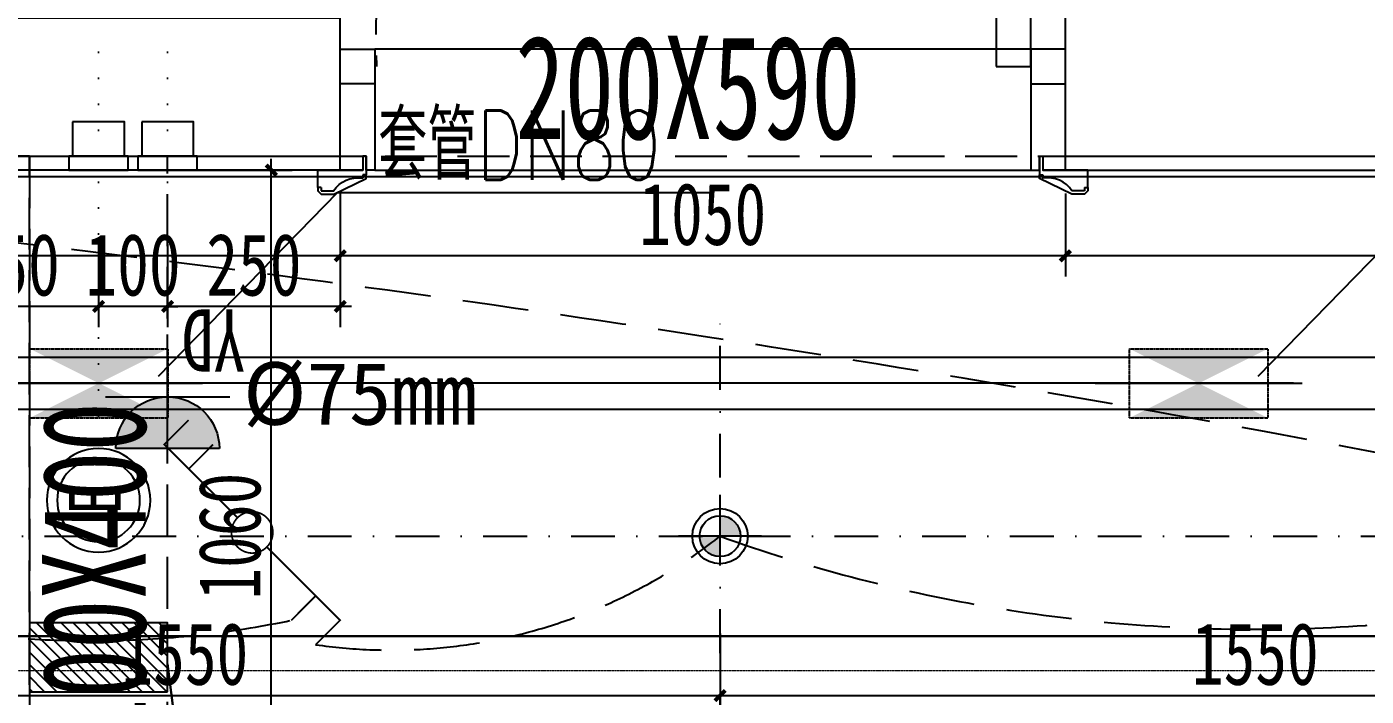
# Model space of a CAD drawing. Header units: millimetres. Extents: x -297 to 39764, y -29258 to 20315.
# Drawn here: x 16658 to 18598, y -22324 to -21355 of the extents above; entities that cross this region are included whole.
import ezdxf
from ezdxf.enums import TextEntityAlignment as Align

# ---------------------------------------------------------------- set-up
doc = ezdxf.new("R2010")
doc.units = ezdxf.units.MM
for name, pattern in [('__DASH', [0.35, 0.25, -0.1]), ('CENTER2', [1.125, 0.75, -0.125, 0.125, -0.125]), ('DASH', [0.35, 0.25, -0.1]), ('DASHDOT', [1, 0.5, -0.25, 0, -0.25]), ('DASHDOT2', [12.7, 6.35, -3.175, 0, -3.175]), ('DOT2', [0.125, 0, -0.125]), ('HIDDEN', [9.525, 6.35, -3.175]), ('HIDDEN2', [0.1875, 0.125, -0.0625])]:
    doc.linetypes.add(name, pattern=pattern)
doc.layers.get('Defpoints').update_dxf_attribs({"color": 250})
for name, color, linetype in [('.-P平面尺寸', 30, 'DASH'), ('.-P建筑梁位', 4, 'Continuous'), ('.P-墙体尺寸标注', 252, 'Continuous'), ('.p-灯具连线', 6, 'Continuous'), ('.P-装饰轮廓', 180, 'Continuous'), ('.P-门', 4, 'Continuous'), ('.P-门套', 141, 'Continuous'), ('.PC-天花灯具', 203, 'Continuous'), ('.PC-天花造型', 163, 'Continuous'), ('.PC-灯具尺寸标注', 252, 'Continuous'), ('.PC-综合天花虚线层', 14, 'DASHDOT2'), ('.ZD-强电开关', 183, 'Continuous'), ('.ZD-强电插座', 43, 'Continuous'), ('.ZD-插座标注', 252, 'Continuous'), ('.ZD-插座虚线层', 214, 'DASH'), ('.ZT-空调.检修口', 52, 'Continuous'), ('0-设备', 1, 'Continuous'), ('A-Wall', 2, 'Continuous'), ('A-索引', 57, 'Continuous'), ('DUCT-新风中心线', 5, 'CENTER2'), ('DUCT-新风标注', 3, 'Continuous'), ('DUCT-新风管', 3, 'Continuous'), ('留孔', 1, 'Continuous'), ('空调套管', 1, 'Continuous')]:
    doc.layers.add(name, color=color, linetype=linetype)
doc.layers.add('ACS_DLJ_LNSG', color=4, linetype='DASHDOT', lineweight=20)
doc.layers.add('ACS_DLJ_QYG', color=1, linetype='Continuous', lineweight=30)
doc.styles.add('GOA_01_thin_0.75', font='romans.shx', dxfattribs={"width": 0.75, "bigfont": 'hzdx.shx'})
doc.styles.add('HZTXT', font='')
doc.styles.add('宋体', font='', dxfattribs={"width": 0.7, "height": 5})
doc.styles.add('文字样式', font='', dxfattribs={"width": 0.75})
doc.styles.get('HZTXT').set_extended_font_data('SimSun')
doc.styles.get('宋体').set_extended_font_data('SimSun')
doc.styles.get('文字样式').set_extended_font_data('SimSun')
doc.dimstyles.new('西安1-40（内部尺寸）', dxfattribs={"dimscale": 30, "dimtxt": 3, "dimasz": 0.5, "dimexe": 1, "dimexo": 1, "dimgap": 0.5, "dimtad": 1, "dimdec": 0, "dimrnd": 5, "dimtxsty": '文字样式', "dimblk": 'ARCHTICK', "dimcen": 1, "dimdle": 0.55, "dimclrd": 252, "dimclre": 252, "dimclrt": 30, "dimadec": 0, "dimazin": 0, "dimtfac": 1, "dimtdec": 0, "dimtix": 1, "dimtmove": 2, "dimatfit": 3, "dimfxl": 5, "dimfxlon": 1, "dimarcsym": 0})

# ---------------------------------------------------------------- blocks, each defined once
blk = doc.blocks.new('A$C303A7B2C')
at = {"layer": '.P-门套', "ltscale": 300}
for p, q in [((-60, 25), (-65, 25)), ((-65, 25), (-65, 0)), ((-60, 25), (-60, 30)), ((-60, 30), (-42, 30)), ((-65, 0), (0, 0)), ((0, 7), (0, 11.4)), ((5, 7), (0, 7)), ((0, -20), (0, 0)), ((5, -20), (5, 7)), ((5, -20), (0, -20))]:
    blk.add_line(p, q, dxfattribs=at)
for centre, radius, start, end in [((-7.7, 52.1), 40.8, 212.7332, 280.031), ((-0.5, 11.4), 0.5, 0, 100.031)]:
    blk.add_arc(centre, radius, start, end, dxfattribs=at)
at = {"layer": 'A-索引', "color": 5}
blk.add_lwpolyline([(-65, 25), (-65, 30), (-60, 35), (-42, 35), (5, 12), (5, 7)], dxfattribs=at)
blk = doc.blocks.new('_ArchTick')
at = {"color": 0, "linetype": 'ByBlock', "const_width": 0.4}
blk.add_lwpolyline([(-0.5, -0.5), (0.5, 0.5)], dxfattribs=at)
blk = doc.blocks.new('*D158')
at = {"layer": '.-P平面尺寸', "color": 252, "linetype": 'ByBlock', "lineweight": -2, "transparency": 16777216}
for p, q in [((17012.1, -22638.6), (17012.1, -21545.6)), ((16862.1, -21562.1), (17042.1, -21562.1)), ((16876.6, -22622.1), (17042.1, -22622.1))]:
    blk.add_line(p, q, dxfattribs=at)
at = {"layer": 'Defpoints', "color": 0, "linetype": 'ByBlock', "transparency": 16777216}
for p in [(16635.3, -21562.1), (17012.1, -21562.1), (16846.6, -22622.1)]:
    blk.add_point(p, dxfattribs=at)
at = {"layer": '.-P平面尺寸', "color": 252, "linetype": 'ByBlock', "lineweight": -2, "transparency": 16777216, "xscale": 15, "yscale": 15, "zscale": 15}
for p, rotation in [((17012.1, -21562.1), 90), ((17012.1, -22622.1), 270)]:
    blk.add_blockref('_ArchTick', p, dxfattribs=dict(at, rotation=rotation))
at = {"layer": '.-P平面尺寸', "color": 30, "linetype": 'ByBlock', "transparency": 16777216, "insert": (16952.1, -22092.1), "char_height": 90, "attachment_point": 5, "rotation": 90, "style": '文字样式'}
blk.add_mtext('1060', dxfattribs=at)
blk = doc.blocks.new('A$Cd2e37dc6')
at = {"layer": '.-P建筑梁位', "color": 4, "linetype": 'DASH', "ltscale": 300}
for p, q in [((9700, 6478.4), (9700, 7978.4)), ((9900, 7978.4), (11400, 7978.4)), ((9900, 6378.4), (9900, 7978.4))]:
    blk.add_line(p, q, dxfattribs=at)
for points in [[(8700, 7978.4), (9700, 7978.4), (9700, 3078.4), (3900, 3078.4), (3900, 7878.4), (3900, 10878.4), (8700, 10878.4), (8700, 7978.4)], [(9700, 7978.4), (9500, 7978.4)]]:
    blk.add_lwpolyline(points, dxfattribs=at)
at = {"layer": '.-P建筑梁位', "color": 250, "linetype": 'DASH', "ltscale": 300, "style": '宋体', "width": 0.7}
blk.add_text('200X590', height=150, dxfattribs=at).set_placement((10403.6, 8003.2, 0))
blk.add_text('200X400', height=150, rotation=90, dxfattribs=at).set_placement((9868.2, 7122.3))
blk = doc.blocks.new('防眩光射灯')
h = blk.add_hatch(color=256)
h.dxf.hatch_style = 1
h.paths.add_polyline_path([(29.6, 0, 0.414214), (0, 29.6), (0, 0)])
h.paths.add_polyline_path([(0, 0), (-29.6, 0, 0.414214), (0, -29.6)])
for p, q in [((0, 40), (0, -60)), ((-60, 0), (60, 0))]:
    blk.add_line(p, q)
blk.add_lwpolyline([(0, 112, 0, 50, 0), (0, 87.2, 0, 0, 0), (0, 40, 0, 0, 0)], format="xyseb")
blk.add_circle((0, 0), 40)
at = {"color": 250}
blk.add_circle((0, 0), 29.6, dxfattribs=at)
blk = doc.blocks.new('retrrrrrrrr')
at = {"layer": '空调套管'}
h = blk.add_hatch(dxfattribs=at)
h.set_pattern_fill('ANSI31', color=250, scale=100, angle=90)
h.set_pattern_definition([(135, (-129152.384, -28190.931), (-8.8388348, -8.8388348), [])])
h.paths.add_polyline_path([(-82405.41381, 12755.84008), (-82605.41381, 12755.84008), (-82605.41381, 12655.84008), (-82405.41381, 12655.84008)])
at = {"layer": '0-设备', "color": 250}
for p, q in [((-82418.57176, 13112.57857, 3000), (-82159.29232, 13378.78637, 3000)), ((-82159.29232, 13378.78637, 3000), (-81614.76762, 13378.78637, 3000)), ((-80825.96866, 13112.57857, 3000), (-80566.68921, 13378.78637, 3000))]:
    blk.add_line(p, q, dxfattribs=at)
at = {"layer": 'ACS_DLJ_LNSG', "color": 250}
blk.add_line((-79593.71207, 12686.13771), (-82662.55966, 12686.13771), dxfattribs=at)
at = {"layer": 'ACS_DLJ_QYG', "color": 250}
blk.add_line((-83056.56299, 12736.13771), (-79539.27202, 12736.13771), dxfattribs=at)
at = {"layer": 'DUCT-新风中心线', "color": 250}
blk.add_line((-80774.95105, 13102.40174), (-83461.28, 13102.40174), dxfattribs=at)
at = {"layer": 'DUCT-新风管', "color": 250}
for p, q in [((-79974.95105, 13139.90174), (-83461.28, 13139.90174)), ((-83461.28, 13064.90174), (-79974.95105, 13064.90174))]:
    blk.add_line(p, q, dxfattribs=at)
at = {"layer": '留孔', "color": 250, "linetype": 'HIDDEN2', "ltscale": 0.5}
for p, q in [((-82604.90318, 13152.40175, 3000), (-82404.90318, 13152.40174, 3000)), ((-82604.90318, 13052.40175, 3000), (-82604.90318, 13152.40175, 3000)), ((-82404.90318, 13152.40174, 3000), (-82404.90318, 13052.40174, 3000)), ((-81012.30008, 13152.40175, 3000), (-80812.30008, 13152.40174, 3000)), ((-81012.30008, 13052.40175, 3000), (-81012.30008, 13152.40175, 3000)), ((-80812.30008, 13152.40174, 3000), (-80812.30008, 13052.40174, 3000)), ((-82604.90318, 13052.40175, 3000), (-82404.90318, 13052.40174, 3000)), ((-81012.30008, 13052.40175, 3000), (-80812.30008, 13052.40174, 3000))]:
    blk.add_line(p, q, dxfattribs=at)
at = {"layer": '留孔', "color": 250}
for p, q in [((-82654.90318, 13102.40175, 3000), (-82354.90318, 13102.40174, 3000)), ((-81062.30008, 13102.40175, 3000), (-80762.30008, 13102.40174, 3000))]:
    blk.add_line(p, q, dxfattribs=at)
at = {"layer": '留孔', "color": 250, "linetype": 'HIDDEN2', "ltscale": 0.5}
for points in [[(-82604.90318, 13052.40175, 3000), (-82404.90318, 13052.40174, 3000), (-82404.90318, 13152.40174, 3000), (-82604.90318, 13152.40175, 3000)], [(-81012.30008, 13052.40175, 3000), (-80812.30008, 13052.40174, 3000), (-80812.30008, 13152.40174, 3000), (-81012.30008, 13152.40175, 3000)]]:
    blk.add_solid(points, dxfattribs=at)
at = {"layer": '空调套管', "color": 250}
blk.add_lwpolyline([(-82405.41381, 12655.84008), (-82405.41381, 12755.84008), (-82605.41381, 12755.84008), (-82605.41381, 12655.84008)], close=True, dxfattribs=at)
blk.add_lwpolyline([(-82405.41381, 12696.13772), (-82359.58455, 12337.54658), (-82405.41381, 12696.13771)], dxfattribs=at)
at = {"layer": '0-设备', "color": 250, "insert": (-82100.53699, 13497.13502, 3000), "char_height": 100, "width": 597.1388019, "attachment_point": 1, "style": 'GOA_01_thin_0.75'}
blk.add_mtext('套管DN80', dxfattribs=at)
at = {"layer": 'DUCT-新风标注', "color": 250, "style": 'HZTXT'}
blk.add_text('%%C75mm', height=90.632911, dxfattribs=at).set_placement((-82296.09021, 13042.40174, 3000))
blk = doc.blocks.new('*D685')
at = {"layer": '.P-墙体尺寸标注', "color": 252, "linetype": 'ByBlock', "lineweight": -2, "transparency": 16777216}
for p, q in [((18161.9, -21596.2), (18161.9, -21716.2)), ((19761.9, -21596.2), (19761.9, -21716.2)), ((19778.4, -21686.2), (18145.4, -21686.2))]:
    blk.add_line(p, q, dxfattribs=at)
at = {"layer": 'Defpoints', "color": 0, "linetype": 'ByBlock', "transparency": 16777216}
for p in [(18161.9, -21542.1), (19761.9, -21542.1), (18161.9, -21686.2)]:
    blk.add_point(p, dxfattribs=at)
at = {"layer": '.P-墙体尺寸标注', "color": 252, "linetype": 'ByBlock', "lineweight": -2, "transparency": 16777216, "xscale": 15, "yscale": 15, "zscale": 15, "rotation": 180}
blk.add_blockref('_ArchTick', (18161.9, -21686.2), dxfattribs=at)
at = {"layer": '.P-墙体尺寸标注', "color": 252, "linetype": 'ByBlock', "lineweight": -2, "transparency": 16777216, "xscale": 15, "yscale": 15, "zscale": 15}
blk.add_blockref('_ArchTick', (19761.9, -21686.2), dxfattribs=at)
at = {"layer": '.P-墙体尺寸标注', "color": 30, "linetype": 'ByBlock', "transparency": 16777216, "insert": (18961.9, -21626.2), "char_height": 90, "attachment_point": 5, "style": '文字样式'}
blk.add_mtext('1600', dxfattribs=at)
blk = doc.blocks.new('*D686')
at = {"layer": '.P-墙体尺寸标注', "color": 252, "linetype": 'ByBlock', "lineweight": -2, "transparency": 16777216}
for p, q in [((17111.9, -21596.2), (17111.9, -21716.2)), ((18161.9, -21596.2), (18161.9, -21716.2)), ((18178.4, -21686.2), (17095.4, -21686.2))]:
    blk.add_line(p, q, dxfattribs=at)
at = {"layer": 'Defpoints', "color": 0, "linetype": 'ByBlock', "transparency": 16777216}
for p in [(17111.9, -21542.1, 0), (18161.9, -21542.1), (17111.9, -21686.2)]:
    blk.add_point(p, dxfattribs=at)
at = {"layer": '.P-墙体尺寸标注', "color": 252, "linetype": 'ByBlock', "lineweight": -2, "transparency": 16777216, "xscale": 15, "yscale": 15, "zscale": 15, "rotation": 180}
blk.add_blockref('_ArchTick', (17111.9, -21686.2), dxfattribs=at)
at = {"layer": '.P-墙体尺寸标注', "color": 252, "linetype": 'ByBlock', "lineweight": -2, "transparency": 16777216, "xscale": 15, "yscale": 15, "zscale": 15}
blk.add_blockref('_ArchTick', (18161.9, -21686.2), dxfattribs=at)
at = {"layer": '.P-墙体尺寸标注', "color": 30, "linetype": 'ByBlock', "transparency": 16777216, "insert": (17636.9, -21626.2), "char_height": 90, "attachment_point": 5, "style": '文字样式'}
blk.add_mtext('1050', dxfattribs=at)
blk = doc.blocks.new('*D687')
at = {"layer": '.P-墙体尺寸标注', "color": 252, "linetype": 'ByBlock', "lineweight": -2, "transparency": 16777216}
for p, q in [((15661.9, -21596.2), (15661.9, -21716.2)), ((17111.9, -21596.2), (17111.9, -21716.2)), ((17128.4, -21686.2), (15645.4, -21686.2))]:
    blk.add_line(p, q, dxfattribs=at)
at = {"layer": 'Defpoints', "color": 0, "linetype": 'ByBlock', "transparency": 16777216}
for p in [(15661.9, -21542.1, 0), (17111.9, -21542.1, 0), (15661.9, -21686.2)]:
    blk.add_point(p, dxfattribs=at)
at = {"layer": '.P-墙体尺寸标注', "color": 252, "linetype": 'ByBlock', "lineweight": -2, "transparency": 16777216, "xscale": 15, "yscale": 15, "zscale": 15, "rotation": 180}
blk.add_blockref('_ArchTick', (15661.9, -21686.2), dxfattribs=at)
at = {"layer": '.P-墙体尺寸标注', "color": 252, "linetype": 'ByBlock', "lineweight": -2, "transparency": 16777216, "xscale": 15, "yscale": 15, "zscale": 15}
blk.add_blockref('_ArchTick', (17111.9, -21686.2), dxfattribs=at)
at = {"layer": '.P-墙体尺寸标注', "color": 30, "linetype": 'ByBlock', "transparency": 16777216, "insert": (16386.9, -21626.2), "char_height": 90, "attachment_point": 5, "style": '文字样式'}
blk.add_mtext('1450', dxfattribs=at)
blk = doc.blocks.new('*D909')
at = {"layer": '.PC-灯具尺寸标注', "color": 252, "linetype": 'ByBlock', "lineweight": -2, "transparency": 16777216}
for p, q in [((16111.9, -22233), (16111.9, -22353)), ((17661.9, -22233), (17661.9, -22353)), ((16095.4, -22323), (17678.4, -22323))]:
    blk.add_line(p, q, dxfattribs=at)
at = {"layer": 'Defpoints', "color": 0, "linetype": 'ByBlock', "transparency": 16777216}
for p in [(16111.9, -22092.1), (17661.9, -22092.1), (17661.9, -22323)]:
    blk.add_point(p, dxfattribs=at)
at = {"layer": '.PC-灯具尺寸标注', "color": 252, "linetype": 'ByBlock', "lineweight": -2, "transparency": 16777216, "xscale": 15, "yscale": 15, "zscale": 15, "rotation": 180}
blk.add_blockref('_ArchTick', (16111.9, -22323), dxfattribs=at)
at = {"layer": '.PC-灯具尺寸标注', "color": 252, "linetype": 'ByBlock', "lineweight": -2, "transparency": 16777216, "xscale": 15, "yscale": 15, "zscale": 15}
blk.add_blockref('_ArchTick', (17661.9, -22323), dxfattribs=at)
at = {"layer": '.PC-灯具尺寸标注', "color": 30, "linetype": 'ByBlock', "transparency": 16777216, "insert": (16886.9, -22263), "char_height": 90, "attachment_point": 5, "style": '文字样式'}
blk.add_mtext('1550', dxfattribs=at)
blk = doc.blocks.new('*D910')
at = {"layer": '.PC-灯具尺寸标注', "color": 252, "linetype": 'ByBlock', "lineweight": -2, "transparency": 16777216}
for p, q in [((17661.9, -22233), (17661.9, -22353)), ((19211.9, -22233), (19211.9, -22353)), ((17645.4, -22323), (19228.4, -22323))]:
    blk.add_line(p, q, dxfattribs=at)
at = {"layer": 'Defpoints', "color": 0, "linetype": 'ByBlock', "transparency": 16777216}
for p in [(17661.9, -22092.1), (19211.9, -22092.1), (19211.9, -22323)]:
    blk.add_point(p, dxfattribs=at)
at = {"layer": '.PC-灯具尺寸标注', "color": 252, "linetype": 'ByBlock', "lineweight": -2, "transparency": 16777216, "xscale": 15, "yscale": 15, "zscale": 15, "rotation": 180}
blk.add_blockref('_ArchTick', (17661.9, -22323), dxfattribs=at)
at = {"layer": '.PC-灯具尺寸标注', "color": 252, "linetype": 'ByBlock', "lineweight": -2, "transparency": 16777216, "xscale": 15, "yscale": 15, "zscale": 15}
blk.add_blockref('_ArchTick', (19211.9, -22323), dxfattribs=at)
at = {"layer": '.PC-灯具尺寸标注', "color": 30, "linetype": 'ByBlock', "transparency": 16777216, "insert": (18436.9, -22263), "char_height": 90, "attachment_point": 5, "style": '文字样式'}
blk.add_mtext('1550', dxfattribs=at)
blk = doc.blocks.new('墙面强电插座')
at = {"linetype": 'ByBlock'}
h = blk.add_hatch(color=256, dxfattribs=at)
h.dxf.hatch_style = 1
h.paths.add_polyline_path([(0, 120, 0.414214), (100, 220), (0, 220)])
h.paths.add_polyline_path([(0, 220), (-100, 220, 0.414214), (0, 120)])
blk.add_line((100, 220), (-100, 220), dxfattribs=at)
for p, q in [((0, 220), (0, 0)), ((-120, 120), (120, 120))]:
    blk.add_line(p, q)
at = {"const_width": 2}
for points in [[(0, 0), (0, 220)], [(-120, 120), (120, 120)]]:
    blk.add_lwpolyline(points, dxfattribs=at)
at = {"linetype": 'ByBlock'}
blk.add_arc((0, 220), 100, 180, 0, dxfattribs=at)
blk = doc.blocks.new('夜灯插座')
at = {"layer": '.ZD-强电插座', "xscale": -0.75, "yscale": 0.75, "zscale": 0.75}
blk.add_blockref('墙面强电插座', (240618.7, 62241.5), dxfattribs=at)
at = {"layer": '.ZD-强电插座', "style": '文字样式', "width": 0.75}
blk.add_attdef('YD', (240644, 62232.5), '', height=90, dxfattribs=at)
blk = doc.blocks.new('2312')
at = {"layer": '.ZD-强电开关', "color": 6, "linetype": 'ByBlock', "ltscale": 0.1}
for points in [[(-50, 43), (-50, -43), (-70, -43), (-70, 43)], [(0, -37.5), (-50, -37.5), (-50, 37.5), (0, 37.5)]]:
    blk.add_lwpolyline(points, close=True, dxfattribs=at)
blk = doc.blocks.new('出门按钮')
at = {"linetype": 'ByBlock'}
blk.add_circle((0, 25), 100, dxfattribs=at)
at = {"color": 251, "linetype": 'ByBlock'}
blk.add_circle((0, 25), 80, dxfattribs=at)
at = {"linetype": 'ByBlock', "style": '文字样式'}
blk.add_attdef('E', (-38.6, -56.1), '', height=120, dxfattribs=at)
blk = doc.blocks.new('DHXBHXA$C77BD43D8')
at = {"const_width": 2.5}
for points in [[(-21.2, -21.2, -1), (21.2, 21.2), (127.3, 127.3), (162.6, 91.9)], [(21.2, 21.2, -1), (-21.2, -21.2), (-127.3, -127.3), (-162.6, -91.9)]]:
    blk.add_lwpolyline(points, format="xyb", dxfattribs=at)
for points in [[(91.9, 91.9), (127.3, 56.6)], [(-91.9, -91.9), (-127.3, -56.6)]]:
    blk.add_lwpolyline(points, dxfattribs=at)
blk = doc.blocks.new('*D916')
at = {"layer": '.ZD-插座标注', "color": 252, "linetype": 'ByBlock', "lineweight": -2, "transparency": 16777216}
for p, q in [((16861.9, -21669.5), (16861.9, -21789.5)), ((17111.9, -21669.5), (17111.9, -21789.5)), ((17128.4, -21759.5), (16845.4, -21759.5))]:
    blk.add_line(p, q, dxfattribs=at)
at = {"layer": 'Defpoints', "color": 0, "linetype": 'ByBlock', "transparency": 16777216}
for p in [(16861.9, -21582.3, 0), (17111.9, -21582.3, 0), (16861.9, -21759.5)]:
    blk.add_point(p, dxfattribs=at)
at = {"layer": '.ZD-插座标注', "color": 252, "linetype": 'ByBlock', "lineweight": -2, "transparency": 16777216, "xscale": 15, "yscale": 15, "zscale": 15, "rotation": 180}
blk.add_blockref('_ArchTick', (16861.9, -21759.5), dxfattribs=at)
at = {"layer": '.ZD-插座标注', "color": 252, "linetype": 'ByBlock', "lineweight": -2, "transparency": 16777216, "xscale": 15, "yscale": 15, "zscale": 15}
blk.add_blockref('_ArchTick', (17111.9, -21759.5), dxfattribs=at)
at = {"layer": '.ZD-插座标注', "color": 30, "linetype": 'ByBlock', "transparency": 16777216, "insert": (16986.9, -21699.5), "char_height": 90, "attachment_point": 5, "style": '文字样式'}
blk.add_mtext('250', dxfattribs=at)
blk = doc.blocks.new('*D917')
at = {"layer": '.ZD-插座标注', "color": 252, "linetype": 'ByBlock', "lineweight": -2, "transparency": 16777216}
for p, q in [((16761.9, -21669.5), (16761.9, -21789.5)), ((16861.9, -21669.5), (16861.9, -21789.5)), ((16761.9, -21759.5), (16746.9, -21759.5)), ((16861.9, -21759.5), (16761.9, -21759.5)), ((16861.9, -21759.5), (16876.9, -21759.5))]:
    blk.add_line(p, q, dxfattribs=at)
at = {"layer": 'Defpoints', "color": 0, "linetype": 'ByBlock', "transparency": 16777216}
for p in [(16761.9, -21582.3, 0), (16861.9, -21582.3, 0), (16761.9, -21759.5)]:
    blk.add_point(p, dxfattribs=at)
at = {"layer": '.ZD-插座标注', "color": 252, "linetype": 'ByBlock', "lineweight": -2, "transparency": 16777216, "xscale": 15, "yscale": 15, "zscale": 15}
blk.add_blockref('_ArchTick', (16761.9, -21759.5), dxfattribs=at)
at = {"layer": '.ZD-插座标注', "color": 252, "linetype": 'ByBlock', "lineweight": -2, "transparency": 16777216, "xscale": 15, "yscale": 15, "zscale": 15, "rotation": 180}
blk.add_blockref('_ArchTick', (16861.9, -21759.5), dxfattribs=at)
at = {"layer": '.ZD-插座标注', "color": 30, "linetype": 'ByBlock', "transparency": 16777216, "insert": (16811.9, -21699.5), "char_height": 90, "attachment_point": 5, "style": '文字样式'}
blk.add_mtext('100', dxfattribs=at)
blk = doc.blocks.new('*D918')
at = {"layer": '.ZD-插座标注', "color": 252, "linetype": 'ByBlock', "lineweight": -2, "transparency": 16777216}
for p, q in [((16511.9, -21669.5), (16511.9, -21789.5)), ((16761.9, -21669.5), (16761.9, -21789.5)), ((16778.4, -21759.5), (16495.4, -21759.5))]:
    blk.add_line(p, q, dxfattribs=at)
at = {"layer": 'Defpoints', "color": 0, "linetype": 'ByBlock', "transparency": 16777216}
for p in [(16511.9, -21582.3, 0), (16761.9, -21582.3, 0), (16511.9, -21759.5)]:
    blk.add_point(p, dxfattribs=at)
at = {"layer": '.ZD-插座标注', "color": 252, "linetype": 'ByBlock', "lineweight": -2, "transparency": 16777216, "xscale": 15, "yscale": 15, "zscale": 15, "rotation": 180}
blk.add_blockref('_ArchTick', (16511.9, -21759.5), dxfattribs=at)
at = {"layer": '.ZD-插座标注', "color": 252, "linetype": 'ByBlock', "lineweight": -2, "transparency": 16777216, "xscale": 15, "yscale": 15, "zscale": 15}
blk.add_blockref('_ArchTick', (16761.9, -21759.5), dxfattribs=at)
at = {"layer": '.ZD-插座标注', "color": 30, "linetype": 'ByBlock', "transparency": 16777216, "insert": (16636.9, -21699.5), "char_height": 90, "attachment_point": 5, "style": '文字样式'}
blk.add_mtext('250', dxfattribs=at)

msp = doc.modelspace()

# ---------------------------------------------------------------- linework, layer by layer
at = {"layer": '.p-灯具连线', "color": 6, "linetype": 'HIDDEN', "ltscale": 15, "elevation": 0}
for points in [[(19211.9, -22092.1, 0.071517), (11259.4, -21554.7)], [(19211.9, -22092.1, -0.173887), (17661.9, -22092.1, -0.205489), (17076.3, -22249.2)]]:
    msp.add_lwpolyline(points, format="xyb", dxfattribs=at)
at = {"layer": '.p-灯具连线', "color": 6, "linetype": 'HIDDEN', "ltscale": 15}
msp.add_lwpolyline([(17040.9, -22213.9, -0.168986), (16111.9, -22092.1, 0.104203), (14545.2, -22092.1, -0.103003), (12978.6, -22092.1, 0.141607), (11411.9, -22092.1, -0.369962), (11224.1, -21519.4, -0.266914)], format="xyb", dxfattribs=at)
at = {"layer": '.P-装饰轮廓'}
for points in [[(17111.9, -21562.1), (15641.9, -21562.1), (15641.9, -18662.1), (14511.9, -18662.1)], [(18161.9, -21562.1), (19741.9, -21562.1), (19741.9, -22622.1), (19661.9, -22622.1)]]:
    msp.add_lwpolyline(points, dxfattribs=at)
at = {"layer": '.P-门'}
msp.add_lwpolyline([(18061.9, -21412.1), (18111.9, -21412.1), (18111.9, -20461.8), (18061.9, -20461.8)], close=True, dxfattribs=at)
at = {"layer": '.P-门', "color": 250, "linetype": '__DASH', "ltscale": 300}
msp.add_arc((18067.6, -21365.7), 904.2, 88.7743, 182.9389, dxfattribs=at)
at = {"layer": '.P-门套', "ltscale": 15}
for points in [[(17111.9, -21437.1), (17111.9, -21387.1), (17161.9, -21387.1), (17161.9, -21437.1)], [(18161.9, -21437.1), (18161.9, -21387.1), (18111.9, -21387.1), (18111.9, -21437.1)]]:
    msp.add_lwpolyline(points, close=True, dxfattribs=at)
for points in [[(17161.9, -21437.1), (17161.9, -21562.1), (17149.4, -21562.1), (17149.4, -21542.1), (17144.4, -21542.1), (17144.4, -21562.1), (17111.9, -21562.1), (17111.9, -21437.1)], [(17161.9, -21437.1), (17111.9, -21437.1)], [(18111.9, -21437.1), (18111.9, -21562.1), (18124.4, -21562.1), (18124.4, -21542.1), (18129.4, -21542.1), (18129.4, -21562.1), (18161.9, -21562.1), (18161.9, -21437.1)], [(18111.9, -21437.1), (18161.9, -21437.1)]]:
    msp.add_lwpolyline(points, dxfattribs=at)
at = {"layer": '.PC-天花造型', "color": 8}
for p, q in [((18111.9, -21387.1), (17161.9, -21387.1)), ((17161.9, -21562.1), (18111.9, -21562.1))]:
    msp.add_line(p, q, dxfattribs=at)
at = {"layer": '.PC-天花造型'}
msp.add_lwpolyline([(16631.9, -26172.1), (16631.9, -22612.1), (16791.9, -22612.1), (16791.9, -22962.1), (18531.9, -22962.1), (18531.9, -22612.1), (19731.9, -22612.1), (19731.9, -21572.1), (15631.9, -21572.1), (15631.9, -18672.1), (11931.9, -18672.1), (11931.9, -18512.1), (12581.9, -18512.1), (12581.9, -17572.1), (10891.9, -17572.1), (10891.9, -26172.1)], dxfattribs=at)
at = {"layer": '.PC-综合天花虚线层', "linetype": 'DASHDOT2', "ltscale": 10}
for p, q in [((17661.9, -22897), (17661.9, -21755.2)), ((10964, -22092.1), (19483.6, -22092.1))]:
    msp.add_line(p, q, dxfattribs=at)
at = {"layer": '.ZD-强电开关', "color": 1}
for points in [[(16761.9, -21562.1, 0, 25, 0), (16761.9, -21662.1, 0, 0, 0), (16761.9, -21965.2, 0, 0, 0)], [(16861.9, -21562.1, 0, 25, 0), (16861.9, -21662.1, 0, 0, 0), (16861.9, -21965.2, 0, 0, 0), (16984.4, -21965.2, 0, 0, 0), (16984.4, -22086.6, 0, 0, 0)]]:
    msp.add_lwpolyline(points, format="xyseb", dxfattribs=at)
at = {"layer": '.ZD-插座虚线层', "linetype": 'DOT2', "ltscale": 300}
for p, q in [((16761.9, -21391.4), (16761.9, -21984.8)), ((16861.9, -21391.4), (16861.9, -21984.8))]:
    msp.add_line(p, q, dxfattribs=at)
at = {"layer": 'A-Wall', "color": 7}
for q in [(18161.9, -21342.1), (18161.9, -21342.1), (19961.9, -21542.1), (19961.9, -21542.1)]:
    msp.add_line((18161.9, -21542.1), q, dxfattribs=at)
at = {"layer": 'A-Wall', "color": 7, "elevation": 0}
for points in [[(15661.9, -18642.1), (15661.9, -21542.1), (17111.9, -21542.1), (17111.9, -21342.1), (15861.9, -21342.1), (15861.9, -18442.1), (15411.9, -18442.1)], [(15661.9, -18642.1), (15661.9, -21542.1), (17111.9, -21542.1), (17111.9, -21342.1), (15861.9, -21342.1), (15861.9, -18642.1)]]:
    msp.add_lwpolyline(points, dxfattribs=at)

# ---------------------------------------------------------------- block references
at = {"layer": '.-P建筑梁位'}
msp.add_blockref('A$Cd2e37dc6', (6961.9, -29520.5, 0), dxfattribs=at)
at = {"layer": '.P-门套', "linetype": 'ByBlock', "xscale": -1, "rotation": 180}
msp.add_blockref('A$C303A7B2C', (17144.4, -21562.1), dxfattribs=at)
at = {"layer": '.P-门套', "linetype": 'ByBlock', "rotation": 180}
msp.add_blockref('A$C303A7B2C', (18129.4, -21562.1), dxfattribs=at)
at = {"layer": '.PC-天花灯具', "rotation": 180.0000000322466}
msp.add_blockref('防眩光射灯', (17661.9, -22092.1), dxfattribs=at)
at = {"layer": '.ZD-强电开关', "color": 4, "linetype": 'ByBlock', "xscale": -1, "rotation": 270}
for p in [(16761.9, -21492.1), (16861.9, -21492.1)]:
    msp.add_blockref('2312', p, dxfattribs=at)
at = {"layer": '.ZD-强电开关', "rotation": 270}
msp.add_blockref('DHXBHXA$C77BD43D8', (16984.4, -22086.6), dxfattribs=at)
at = {"layer": '.ZD-强电开关'}
ref = msp.add_blockref('出门按钮', (16743.2, -22040.2), dxfattribs=dict(at, xscale=-0.75, yscale=0.75, zscale=0.75, rotation=270))
ref.add_attrib('E', 'E', dxfattribs={"height": 75, "rotation": 270, "style": '文字样式', "text_generation_flag": 6, "width": 0.85}).set_placement((16756.5, -22040.2), align=Align.MIDDLE_CENTER)
at = {"layer": '.ZD-强电插座', "extrusion": (0, 0, -1)}
ref = msp.add_blockref('夜灯插座', (-257480.6, 40441.2), dxfattribs=dict(at, xscale=-1, zscale=-1, rotation=180))
ref.add_attrib('YD', 'YD', (16974.3, -21763.8), dxfattribs={"height": 90, "style": '文字样式', "text_generation_flag": 6, "width": 0.75})
at = {"layer": '.ZT-空调.检修口', "color": 0}
msp.add_blockref('retrrrrrrrr', (99267.3, -34973.2), dxfattribs=at)

# ---------------------------------------------------------------- dimensions: what is measured, and where the dimension line sits
at = {"layer": '.-P平面尺寸', "linetype": 'ByBlock'}
dim = msp.add_linear_dim(base=(17012.1, -21562.1), p1=(16846.6, -22622.1), p2=(16635.3, -21562.1), angle=90, dimstyle='西安1-40（内部尺寸）', dxfattribs=at)
dim.commit()
dim.dimension.update_dxf_attribs({"geometry": '*D158', "text_midpoint": (16952.1, -22092.1)})
at = {"layer": '.P-墙体尺寸标注', "color": 1, "linetype": 'ByBlock'}
for base, p1, p2, picture, middle in [((15661.9, -21686.2), (17111.9, -21542.1, 0), (15661.9, -21542.1, 0), '*D687', (16386.9, -21626.2)), ((17111.9, -21686.2), (18161.9, -21542.1), (17111.9, -21542.1, 0), '*D686', (17636.9, -21626.2)), ((18161.9, -21686.2), (19761.9, -21542.1), (18161.9, -21542.1), '*D685', (18961.9, -21626.2))]:
    dim = msp.add_linear_dim(base=base, p1=p1, p2=p2, dimstyle='西安1-40（内部尺寸）', override={"dimfxl": 3}, dxfattribs=at)
    dim.commit()
    dim.dimension.update_dxf_attribs({"geometry": picture, "text_midpoint": middle})
at = {"layer": '.PC-灯具尺寸标注', "color": 1, "linetype": 'ByBlock'}
for base, p1, p2, picture, middle in [((17661.9, -22323), (16111.9, -22092.1), (17661.9, -22092.1), '*D909', (16886.9, -22263)), ((19211.9, -22323), (17661.9, -22092.1), (19211.9, -22092.1), '*D910', (18436.9, -22263))]:
    dim = msp.add_linear_dim(base=base, p1=p1, p2=p2, dimstyle='西安1-40（内部尺寸）', override={"dimfxl": 3}, dxfattribs=at)
    dim.commit()
    dim.dimension.update_dxf_attribs({"geometry": picture, "text_midpoint": middle})
at = {"layer": '.ZD-插座标注', "color": 1, "linetype": 'ByBlock'}
for base, p1, p2, picture, middle in [((16511.9, -21759.5, 0), (16761.9, -21582.3), (16511.9, -21582.3), '*D918', (16636.9, -21699.5, 0)), ((16761.9, -21759.5, 0), (16861.9, -21582.3), (16761.9, -21582.3), '*D917', (16811.9, -21699.5, 0)), ((16861.9, -21759.5, 0), (17111.9, -21582.3, 0), (16861.9, -21582.3), '*D916', (16986.9, -21699.5, 0))]:
    dim = msp.add_linear_dim(base=base, p1=p1, p2=p2, dimstyle='西安1-40（内部尺寸）', override={"dimfxl": 3}, dxfattribs=at)
    dim.commit()
    dim.dimension.update_dxf_attribs({"geometry": picture, "text_midpoint": middle})

doc.saveas('drawing.dxf')
